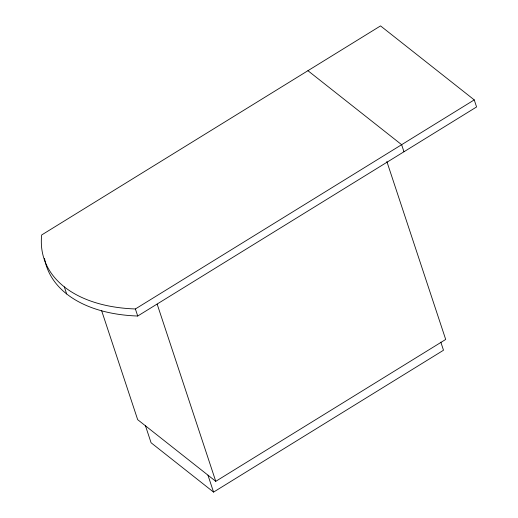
<?xml version="1.0" encoding="UTF-8"?>
<svg xmlns="http://www.w3.org/2000/svg" width="518" height="518" viewBox="0 0 518 518"><rect width="100%" height="100%" fill="white"/><g stroke="black" fill="none" stroke-linecap="round" stroke-linejoin="round"><path stroke-width="0.78" d="M474.248 99.896L380.542 25.9L41.68 234.958A148.796 89.342 -18.3 0 0 135.386 308.961L474.248 99.896L476.579 106.961L137.717 316.019A148.796 89.342 -18.3 0 1 44.503 258.398M101.651 310.729L137.671 419.658L215.76 481.319L445.7 339.458L386.849 161.493M145.48 425.822L151.088 442.767L213.558 492.1L443.499 350.239L440.818 342.133M307.932 70.701L401.631 144.697L403.969 151.755M157.161 304.124L215.76 481.319M207.951 475.155L213.558 492.1M135.386 308.961L137.717 316.019M64.329 286.894L66.66 293.952"/></g></svg>
